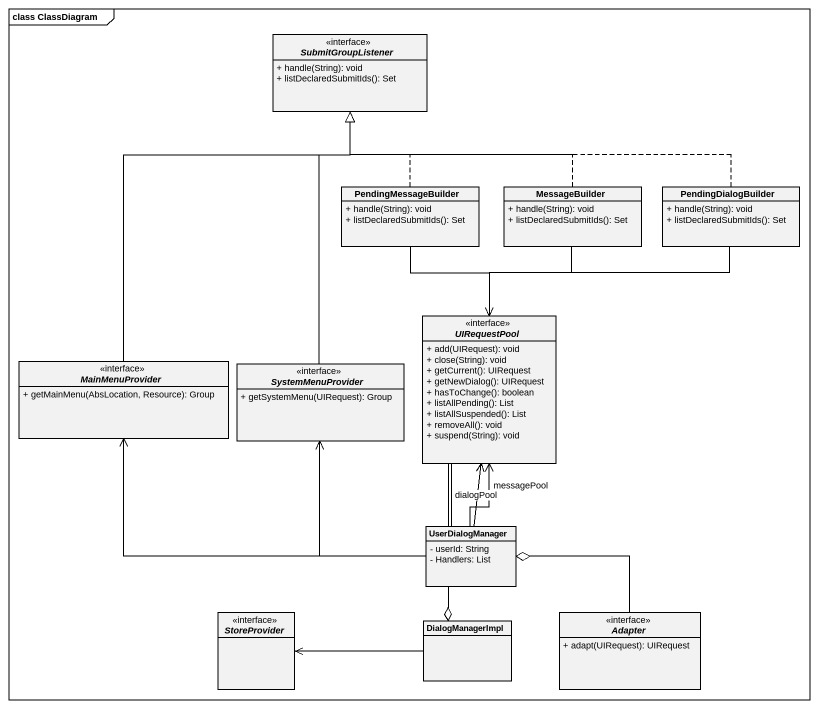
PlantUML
@startuml
mainframe class ClassDiagram
hide circle
hide empty members
skinparam classAttributeIconSize 0
interface SubmitGroupListener <<interface>> {
  + handle(String): void
  + listDeclaredSubmitIds(): Set
}
class PendingMessageBuilder {
  + handle(String): void
  + listDeclaredSubmitIds(): Set
}
class MessageBuilder {
  + handle(String): void
  + listDeclaredSubmitIds(): Set
}
class PendingDialogBuilder {
  + handle(String): void
  + listDeclaredSubmitIds(): Set
}
interface UIRequestPool <<interface>> {
  + add(UIRequest): void
  + close(String): void
  + getCurrent(): UIRequest
  + getNewDialog(): UIRequest
  + hasToChange(): boolean
  + listAllPending(): List
  + listAllSuspended(): List
  + removeAll(): void
  + suspend(String): void
}
interface MainMenuProvider <<interface>> {
  + getMainMenu(AbsLocation, Resource): Group
}
interface SystemMenuProvider <<interface>> {
  + getSystemMenu(UIRequest): Group
}
class UserDialogManager {
  - userId: String
  - Handlers: List
}
interface StoreProvider <<interface>>
class DialogManagerImpl
interface Adapter <<interface>> {
  + adapt(UIRequest): UIRequest
}
PendingMessageBuilder .up.|> SubmitGroupListener
PendingMessageBuilder --> UIRequestPool
MessageBuilder .up.|> SubmitGroupListener
MessageBuilder --> UIRequestPool
PendingDialogBuilder .left.|> SubmitGroupListener
PendingDialogBuilder --> UIRequestPool
MainMenuProvider -up-|> SubmitGroupListener
SystemMenuProvider -up-|> SubmitGroupListener
UserDialogManager -up-> UIRequestPool : messagePool
UserDialogManager -up-> UIRequestPool : dialogPool
UserDialogManager -left-> MainMenuProvider
UserDialogManager -up-> SystemMenuProvider
UserDialogManager --o DialogManagerImpl
DialogManagerImpl -left-> StoreProvider
Adapter -left-o UserDialogManager
@enduml
